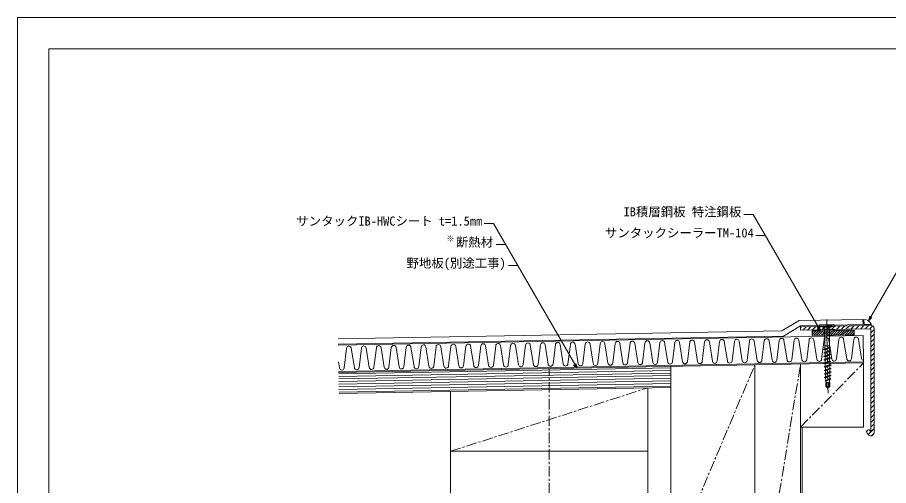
# Model space of a CAD drawing. Units: millimetres, scale not verified. Extents: x -630 to 630, y -446 to 446.
import ezdxf
from ezdxf.enums import TextEntityAlignment as Align

# ---------------------------------------------------------------- set-up
doc = ezdxf.new("R2010")
doc.units = ezdxf.units.MM
doc.header["$LTSCALE"] = 2
doc.linetypes.add('CHAIN1', pattern=[8, 5, -1, 1, -1])
for name, color, linetype, lineweight in [('0-0_輪郭線', 2, 'Continuous', 9), ('0-1_図面枠', 7, 'Continuous', 9), ('0-2_文字', 5, 'Continuous', 9), ('0-6_躯体', 7, 'Continuous', 9), ('0-7_IBｼｰﾄ', 7, 'Continuous', 9), ('0-8_IBリキッド', 7, 'Continuous', 9), ('0-9_ブチルﾃｰﾌﾟ', 4, 'Continuous', 9), ('0-A_部材(積層鋼板)', 4, 'Continuous', 9), ('0-B_野地板', 2, 'Continuous', 9), ('0-C_中心線', 7, 'CHAIN1', 9), ('0-D_寸法線', 7, 'Continuous', 9), ('0-E_断熱材', 4, 'Continuous', 9), ('0-F_部材(ﾋﾞｽ類)', 7, 'Continuous', 9)]:
    doc.layers.add(name, color=color, linetype=linetype, lineweight=lineweight)
doc.styles.add('ＭＳ ゴシック', font='')
doc.styles.get('ＭＳ ゴシック').set_extended_font_data('MS Gothic')

msp = doc.modelspace()

# ---------------------------------------------------------------- linework, layer by layer
at = {"layer": '0-0_輪郭線'}
msp.add_lwpolyline([(600, 415.5), (-600, 415.5), (-600, -415.5), (600, -415.5)], close=True, dxfattribs=at)
at = {"layer": '0-1_図面枠'}
msp.add_lwpolyline([(630, -445.5), (630, 445.5), (-630, 445.5), (-630, -445.5)], close=True, dxfattribs=at)
at = {"layer": '0-6_躯体'}
for p, q in [((-324.009, 107.673), (175.91, 116.661)), ((-7.59, 113.362), (-7.59, -279.51)), ((72.41, 114.8), (72.41, -149.418)), ((115.91, 115.582), (115.91, -149.418)), ((-323.65, 87.676), (-7.59, 93.359)), ((-29.59, 92.963), (-29.59, -279.51)), ((-217.59, 89.583), (-217.59, -279.51)), ((117.41, 55.582), (117.41, -150.918)), ((-217.59, 32.583), (-29.59, 32.583))]:
    msp.add_line(p, q, dxfattribs=at)
msp.add_lwpolyline([(115.91, 55.582), (175.91, 55.582), (175.91, 116.661)], dxfattribs=at)
at = {"layer": '0-7_IBｼｰﾄ'}
for p, q in [((114.524, 157.064), (175.354, 158.158)), ((175.443, 153.159), (175.354, 158.158)), ((114.524, 157.064), (98.243, 147.27)), ((115.953, 152.089), (99.672, 142.295)), ((115.953, 152.089), (175.443, 153.159)), ((-324.585, 139.668), (98.243, 147.27)), ((-324.495, 134.669), (99.672, 142.295))]:
    msp.add_line(p, q, dxfattribs=at)
at = {"layer": '0-8_IBリキッド'}
for q in [(176.353, 158.176), (183.442, 153.302)]:
    msp.add_line((176.443, 153.177), q, dxfattribs=at)
msp.add_arc((176.486, 150.777), 7.4, 19.95464, 91.03, dxfattribs=at)
at = {"layer": '0-9_ブチルﾃｰﾌﾟ'}
for p, q in [((126.904, 145.616), (128.435, 147.146)), ((126.944, 143.411), (130.721, 147.187)), ((128.593, 142.815), (133.007, 147.228)), ((130.88, 142.856), (135.293, 147.269)), ((133.166, 142.897), (137.579, 147.31)), ((135.452, 142.938), (139.865, 147.352)), ((137.738, 142.979), (141.061, 146.302)), ((140.024, 143.02), (141.101, 144.097)), ((141.061, 146.302), (142.152, 147.393)), ((141.101, 144.097), (144.438, 147.434)), ((142.31, 143.061), (146.724, 147.475)), ((144.597, 143.103), (149.01, 147.516)), ((146.883, 143.144), (151.296, 147.557)), ((149.169, 143.185), (153.582, 147.598)), ((151.455, 143.226), (155.869, 147.639)), ((153.741, 143.267), (158.155, 147.68)), ((156.027, 143.308), (160.441, 147.721)), ((158.314, 143.349), (162.727, 147.763)), ((160.6, 143.39), (165.013, 147.804)), ((162.886, 143.431), (166.878, 147.424)), ((165.172, 143.472), (166.918, 145.218))]:
    msp.add_line(p, q, dxfattribs=at)
at = {"layer": '0-9_ブチルﾃｰﾌﾟ', "color": 7}
msp.add_lwpolyline([(166.949, 143.504), (126.955, 142.785), (126.877, 147.118), (166.871, 147.837)], close=True, dxfattribs=at)
at = {"layer": '0-9_ブチルﾃｰﾌﾟ'}
for points in [[(126.877, 147.118), (126.955, 142.785), (141.12, 143.04), (141.042, 147.373)], [(141.938, 143.055), (166.949, 143.504), (166.871, 147.837), (141.042, 147.373), (141.12, 143.04)]]:
    msp.add_lwpolyline(points, close=True, dxfattribs=at)
at = {"layer": '0-A_部材(積層鋼板)'}
for p, q in [((115.984, 150.388), (116.698, 151.102)), ((118.045, 147.959), (121.271, 151.185)), ((122.618, 148.042), (125.843, 151.267)), ((127.19, 148.124), (130.415, 151.349)), ((136.335, 148.288), (139.56, 151.513)), ((145.479, 148.453), (148.705, 151.678)), ((150.052, 148.535), (153.277, 151.76)), ((154.624, 148.617), (157.849, 151.842)), ((159.196, 148.699), (162.422, 151.924)), ((163.769, 148.781), (166.994, 152.007)), ((168.341, 148.864), (171.566, 152.089)), ((172.913, 148.946), (176.139, 152.171)), ((177.486, 149.028), (180.711, 152.253)), ((182.058, 149.11), (184.854, 151.906)), ((182.85, 148.615), (182.85, 51.285)), ((182.85, 145.412), (186.017, 148.579)), ((182.85, 140.922), (186.017, 144.089)), ((182.85, 136.432), (186.017, 139.599)), ((182.85, 131.942), (186.017, 135.109)), ((182.85, 127.452), (186.017, 130.619)), ((182.85, 122.962), (186.017, 126.128)), ((182.85, 118.472), (186.017, 121.638)), ((182.85, 113.982), (186.017, 117.148)), ((182.85, 109.491), (186.017, 112.658)), ((182.85, 105.001), (186.017, 108.168)), ((182.85, 100.511), (186.017, 103.678)), ((182.85, 96.021), (186.017, 99.188)), ((182.85, 91.531), (186.017, 94.698)), ((182.85, 87.041), (186.017, 90.207)), ((182.85, 82.551), (186.017, 85.717)), ((182.85, 78.06), (186.017, 81.227)), ((182.85, 73.57), (186.017, 76.737)), ((182.85, 69.08), (186.017, 72.247)), ((182.85, 64.59), (186.017, 67.757)), ((182.85, 60.1), (186.017, 63.267)), ((182.85, 55.61), (186.017, 58.777)), ((178.69, 51.45), (180.045, 52.805)), ((180.353, 48.622), (186.017, 54.286)), ((183.601, 47.38), (185.926, 49.705))]:
    msp.add_line(p, q, dxfattribs=at)
at = {"layer": '0-A_部材(積層鋼板)', "color": 7}
for p, q in [((186.017, 149.803), (186.017, 50.411)), ((182.85, 51.285), (182.85, 148.615))]:
    msp.add_line(p, q, dxfattribs=at)
for points in [[(182.341, 149.115), (116.028, 147.923), (115.971, 151.089), (183.472, 152.303)], [(180.19, 48.852), (178.442, 51.879), (181.185, 53.463), (182.497, 51.19)]]:
    msp.add_lwpolyline(points, dxfattribs=at)
at = {"layer": '0-A_部材(積層鋼板)'}
for points in [[(115.971, 151.089), (116.028, 147.923), (134.361, 148.253), (132.551, 151.387)], [(134.361, 148.253), (134.666, 148.258), (133.821, 151.41), (132.551, 151.387)], [(134.666, 148.258), (141.024, 148.373), (140.967, 151.539), (133.821, 151.41)]]:
    msp.add_lwpolyline(points, close=True, dxfattribs=at)
for points in [[(131.762, 148.206), (133.427, 149.87), (134.063, 150.507), (134.988, 151.431)], [(140.907, 148.37), (141.022, 148.485), (144.132, 151.596)], [(183.472, 152.303), (140.967, 151.539), (141.024, 148.373), (182.341, 149.115)], [(186.017, 50.417), (186.017, 50.411), (186.017, 149.803)], [(182.497, 51.19), (181.185, 53.463), (178.442, 51.879), (180.19, 48.852)]]:
    msp.add_lwpolyline(points, dxfattribs=at)
for centre, radius, start, end in [((183.517, 149.803), 2.5, 0, 91.03), ((182.35, 148.615), 0.5, 0, 91.03), ((182.894, 50.414), 3.123, 210, 0.05582), ((182.661, 51.285), 0.19, 210, 0)]:
    msp.add_arc(centre, radius, start, end, dxfattribs=at)
at = {"layer": '0-A_部材(積層鋼板)', "color": 7}
for centre, radius, start, end in [((183.517, 149.803), 2.5, 0, 91.03), ((182.35, 148.615), 0.5, 0, 91.03), ((182.894, 50.414), 3.123, 210, 0.05582), ((182.661, 51.285), 0.19, 210, 0)]:
    msp.add_arc(centre, radius, start, end, dxfattribs=at)
at = {"layer": '0-B_野地板'}
for p, q in [((-323.987, 106.423), (-7.59, 112.112)), ((-323.942, 103.924), (-7.59, 109.611)), ((-323.897, 101.424), (-7.59, 107.111)), ((-323.852, 98.925), (-7.59, 104.611)), ((-323.807, 96.425), (-7.59, 102.11)), ((-323.762, 93.925), (-7.59, 99.61)), ((-323.717, 91.426), (-7.59, 97.109)), ((-323.672, 88.926), (-7.59, 94.609))]:
    msp.add_line(p, q, dxfattribs=at)
at = {"layer": '0-C_中心線'}
for p, q in [((140.85, 158.038), (142.108, 88.049)), ((115.91, 55.582), (175.91, 116.661)), ((-123.59, -279.51), (-123.59, 111.276)), ((-7.59, -74.51), (72.41, 114.8)), ((72.41, -149.418), (115.91, 115.582)), ((-217.59, 32.583), (-29.59, 92.963))]:
    msp.add_line(p, q, dxfattribs=at)
at = {"layer": '0-D_寸法線'}
for p, q in [((82.479, 238.116), (73.479, 238.116)), ((-164.865, 229.335), (-173.865, 229.335)), ((-153.317, 209.334), (-162.317, 209.334))]:
    msp.add_line(p, q, dxfattribs=at)
for points in [[(134.932, 147.263), (70.931, 258.118), (61.931, 258.118)], [(-96.981, 111.755), (-176.413, 249.337), (-185.413, 249.337)], [(180.679, 156.875), (227.583, 238.116), (236.583, 238.116)], [(183.861, 160.057), (180.679, 156.875), (181.843, 161.222)], [(131.75, 150.445), (134.932, 147.263), (133.768, 151.609)], [(-100.163, 114.937), (-96.981, 111.755), (-98.145, 116.102)]]:
    msp.add_lwpolyline(points, dxfattribs=at)
at = {"layer": '0-E_断熱材', "color": 7}
for p, q in [((-324.477, 133.669), (175.442, 142.657)), ((175.892, 117.661), (175.442, 142.657)), ((-324.027, 108.673), (175.892, 117.661))]:
    msp.add_line(p, q, dxfattribs=at)
at = {"layer": '0-E_断熱材'}
for p, q in [((-188.597, 132.846), (-190.865, 114.333)), ((-184.09, 132.927), (-181.158, 114.508)), ((-174.384, 133.101), (-176.652, 114.589)), ((-169.879, 133.222), (-166.946, 114.763)), ((-160.172, 133.357), (-162.44, 114.844)), ((-155.666, 133.438), (-152.734, 115.019)), ((-145.959, 133.612), (-148.227, 115.1)), ((-141.453, 133.693), (-138.521, 115.274)), ((-131.747, 133.868), (-134.015, 115.355)), ((-127.241, 133.949), (-124.309, 115.53)), ((-117.534, 134.123), (-119.802, 115.611)), ((-113.028, 134.204), (-110.096, 115.785)), ((-103.322, 134.379), (-105.59, 115.866)), ((-98.816, 134.46), (-95.884, 116.041)), ((-89.11, 134.634), (-91.378, 116.122)), ((-84.603, 134.715), (-81.671, 116.296)), ((-74.897, 134.89), (-77.165, 116.378)), ((-70.391, 134.971), (-67.459, 116.552)), ((-60.685, 135.145), (-62.953, 116.633)), ((-56.179, 135.227), (-53.246, 116.808)), ((-46.472, 135.401), (-48.74, 116.889)), ((-41.966, 135.482), (-39.034, 117.063)), ((-32.26, 135.657), (-34.528, 117.144)), ((-27.754, 135.738), (-24.822, 117.319)), ((-18.047, 135.912), (-20.315, 117.4)), ((-13.541, 135.993), (-10.609, 117.574)), ((-3.835, 136.168), (-6.103, 117.655)), ((0.671, 136.249), (3.603, 117.83)), ((10.378, 136.423), (8.109, 117.911)), ((14.884, 136.504), (17.816, 118.085)), ((24.59, 136.679), (22.322, 118.166)), ((29.096, 136.76), (32.028, 118.341)), ((38.802, 136.934), (36.534, 118.422)), ((43.309, 137.015), (46.241, 118.596)), ((53.015, 137.19), (50.747, 118.677)), ((57.521, 137.271), (60.453, 118.852)), ((67.227, 137.445), (64.959, 118.933)), ((71.733, 137.526), (74.665, 119.107)), ((81.44, 137.701), (79.172, 119.188)), ((85.946, 137.782), (88.878, 119.363)), ((95.652, 137.956), (93.384, 119.444)), ((100.158, 138.037), (103.09, 119.618)), ((109.865, 138.212), (107.597, 119.699)), ((114.371, 138.293), (117.303, 119.874)), ((124.077, 138.467), (121.809, 119.955)), ((128.583, 138.548), (131.515, 120.129)), ((138.289, 138.723), (136.021, 120.21)), ((142.796, 138.804), (145.728, 120.385)), ((152.502, 138.978), (150.234, 120.466)), ((157.008, 139.059), (159.94, 120.64)), ((166.714, 139.234), (164.446, 120.721)), ((171.22, 139.315), (174.153, 120.896)), ((-316.509, 130.546), (-318.777, 112.034)), ((-312.002, 130.627), (-309.07, 112.208)), ((-302.296, 130.802), (-304.564, 112.289)), ((-297.79, 130.883), (-294.858, 112.464)), ((-288.084, 131.057), (-290.352, 112.545)), ((-283.578, 131.138), (-280.645, 112.719)), ((-273.871, 131.313), (-276.139, 112.8)), ((-269.365, 131.394), (-266.433, 112.975)), ((-259.659, 131.568), (-261.927, 113.056)), ((-255.153, 131.649), (-252.221, 113.23)), ((-245.446, 131.824), (-247.714, 113.311)), ((-240.94, 131.905), (-238.008, 113.486)), ((-231.234, 132.079), (-233.502, 113.567)), ((-226.728, 132.16), (-223.796, 113.741)), ((-217.021, 132.335), (-219.29, 113.822)), ((-212.515, 132.416), (-209.583, 113.997)), ((-202.809, 132.59), (-205.077, 114.078)), ((-198.303, 132.671), (-195.371, 114.252)), ((-324.189, 117.643), (-323.283, 111.953))]:
    msp.add_line(p, q, dxfattribs=at)
for centre, start, end in [((154.759, 138.808), 6.38135, 175.67865), ((168.971, 139.063), 6.38135, 175.67865), ((-300.039, 130.631), 6.38135, 175.67865), ((-285.827, 130.887), 6.38135, 175.67865), ((-271.614, 131.142), 6.38135, 175.67865), ((-257.402, 131.398), 6.38135, 175.67865), ((-243.189, 131.653), 6.38135, 175.67865), ((-228.977, 131.909), 6.38135, 175.67865), ((-214.765, 132.164), 6.38135, 175.67865), ((-200.552, 132.42), 6.38135, 175.67865), ((-186.34, 132.675), 6.38135, 175.67865), ((-172.127, 132.931), 6.38135, 175.67865), ((-157.915, 133.186), 6.38135, 175.67865), ((-143.702, 133.442), 6.38135, 175.67865), ((-129.49, 133.697), 6.38135, 175.67865), ((-115.278, 133.953), 6.38135, 175.67865), ((-101.065, 134.208), 6.38135, 175.67865), ((-86.853, 134.464), 6.38135, 175.67865), ((-72.64, 134.719), 6.38135, 175.67865), ((-58.428, 134.975), 6.38135, 175.67865), ((-44.215, 135.23), 6.38135, 175.67865), ((-30.003, 135.486), 6.38135, 175.67865), ((-15.79, 135.742), 6.38135, 175.67865), ((-1.578, 135.997), 6.38135, 175.67865), ((12.634, 136.253), 6.38135, 175.67865), ((26.847, 136.508), 6.38135, 175.67865), ((41.059, 136.764), 6.38135, 175.67865), ((55.272, 137.019), 6.38135, 175.67865), ((69.484, 137.275), 6.38135, 175.67865), ((83.697, 137.53), 6.38135, 175.67865), ((97.909, 137.786), 6.38135, 175.67865), ((112.121, 138.041), 6.38135, 175.67865), ((126.334, 138.297), 6.38135, 175.67865), ((140.546, 138.552), 6.38135, 175.67865), ((-314.252, 130.376), 6.38135, 175.67865), ((-79.422, 116.548), 186.38135, 355.67865), ((-65.21, 116.804), 186.38135, 355.67865), ((-50.997, 117.059), 186.38135, 355.67865), ((-36.785, 117.315), 186.38135, 355.67865), ((-22.572, 117.57), 186.38135, 355.67865), ((-8.36, 117.826), 186.38135, 355.67865), ((5.853, 118.081), 186.38135, 355.67865), ((20.065, 118.337), 186.38135, 355.67865), ((34.277, 118.592), 186.38135, 355.67865), ((48.49, 118.848), 186.38135, 355.67865), ((62.702, 119.103), 186.38135, 355.67865), ((76.915, 119.359), 186.38135, 355.67865), ((91.127, 119.614), 186.38135, 355.67865), ((105.34, 119.87), 186.38135, 355.67865), ((119.552, 120.125), 186.38135, 355.67865), ((133.765, 120.381), 186.38135, 355.67865), ((147.977, 120.636), 186.38135, 355.67865), ((162.189, 120.892), 186.38135, 355.67865), ((176.402, 121.147), 186.38135, 256.37695), ((-321.033, 112.204), 186.38135, 355.67865), ((-306.821, 112.46), 186.38135, 355.67865), ((-292.609, 112.715), 186.38135, 355.67865), ((-278.396, 112.971), 186.38135, 355.67865), ((-264.184, 113.226), 186.38135, 355.67865), ((-249.971, 113.482), 186.38135, 355.67865), ((-235.759, 113.737), 186.38135, 355.67865), ((-221.546, 113.993), 186.38135, 355.67865), ((-207.334, 114.248), 186.38135, 355.67865), ((-193.122, 114.504), 186.38135, 355.67865), ((-178.909, 114.759), 186.38135, 355.67865), ((-164.697, 115.015), 186.38135, 355.67865), ((-150.484, 115.27), 186.38135, 355.67865), ((-136.272, 115.526), 186.38135, 355.67865), ((-122.059, 115.781), 186.38135, 355.67865), ((-107.847, 116.037), 186.38135, 355.67865), ((-93.634, 116.293), 186.38135, 355.67865)]:
    msp.add_arc(centre, 2.263, start, end, dxfattribs=at)
at = {"layer": '0-F_部材(ﾋﾞｽ類)'}
for p, q in [((133.968, 151.413), (133.95, 152.413)), ((147.966, 151.664), (133.968, 151.413)), ((137.632, 150.679), (133.968, 151.413)), ((147.439, 153.155), (134.441, 152.922)), ((144.331, 150.799), (137.632, 150.679)), ((137.632, 150.679), (138.656, 148.797)), ((144.331, 150.799), (143.375, 148.882)), ((144.331, 150.799), (147.966, 151.664)), ((147.966, 151.664), (147.948, 152.664)), ((143.375, 148.882), (138.656, 148.797)), ((138.656, 148.797), (138.94, 132.999)), ((143.375, 148.882), (143.659, 133.084)), ((139.913, 133.017), (138.837, 132.627)), ((138.837, 132.627), (138.94, 132.999)), ((143.659, 133.084), (138.94, 132.999)), ((140.334, 133.024), (139.108, 132.534)), ((143.516, 133.081), (143.496, 131.889)), ((144.103, 131.68), (138.009, 129.692)), ((138.009, 129.692), (139.234, 130.163)), ((138.011, 129.592), (138.009, 129.692)), ((144.249, 131.217), (138.011, 129.592)), ((138.011, 129.592), (139.269, 129.16)), ((138.069, 126.353), (139.311, 126.83)), ((138.071, 126.253), (138.069, 126.353)), ((144.74, 128.043), (138.071, 126.253)), ((138.071, 126.253), (139.329, 125.82)), ((144.8, 124.703), (138.131, 122.913)), ((138.837, 132.627), (139.108, 132.534)), ((139.108, 132.534), (139.234, 130.163)), ((143.496, 131.889), (139.234, 130.163)), ((143.479, 130.921), (139.269, 129.16)), ((139.269, 129.16), (139.311, 126.83)), ((143.48, 128.575), (139.311, 126.83)), ((143.498, 127.565), (139.329, 125.82)), ((139.329, 125.82), (139.371, 123.49)), ((143.54, 125.236), (139.371, 123.49)), ((143.459, 129.74), (143.479, 130.921)), ((143.459, 129.74), (143.48, 128.575)), ((144.249, 131.217), (143.479, 130.921)), ((144.738, 128.143), (143.48, 128.575)), ((144.103, 131.68), (143.496, 131.889)), ((144.74, 128.043), (143.498, 127.565)), ((143.498, 127.565), (143.54, 125.236)), ((144.798, 124.803), (143.54, 125.236)), ((144.8, 124.703), (143.558, 124.226)), ((144.249, 131.217), (144.103, 131.68)), ((138.129, 123.013), (139.371, 123.49)), ((138.131, 122.913), (138.129, 123.013)), ((138.131, 122.913), (139.389, 122.481)), ((138.189, 119.674), (139.431, 120.151)), ((138.191, 119.574), (138.189, 119.674)), ((144.86, 121.364), (138.191, 119.574)), ((138.191, 119.574), (139.449, 119.141)), ((138.249, 116.334), (139.491, 116.811)), ((138.251, 116.234), (138.249, 116.334)), ((144.92, 118.024), (138.251, 116.234)), ((138.251, 116.234), (139.509, 115.802)), ((143.558, 124.226), (139.389, 122.481)), ((139.389, 122.481), (139.431, 120.151)), ((143.6, 121.896), (139.431, 120.151)), ((143.618, 120.886), (139.449, 119.141)), ((139.449, 119.141), (139.491, 116.811)), ((143.66, 118.557), (139.491, 116.811)), ((143.678, 117.547), (139.509, 115.802)), ((143.558, 124.226), (143.6, 121.896)), ((144.858, 121.464), (143.6, 121.896)), ((144.86, 121.364), (143.618, 120.886)), ((143.618, 120.886), (143.66, 118.557)), ((144.918, 118.124), (143.66, 118.557)), ((144.92, 118.024), (143.678, 117.547)), ((143.678, 117.547), (143.72, 115.217)), ((138.309, 112.995), (139.551, 113.472)), ((138.311, 112.895), (138.309, 112.995)), ((144.98, 114.685), (138.311, 112.895)), ((138.311, 112.895), (139.569, 112.462)), ((138.369, 109.655), (139.611, 110.133)), ((138.371, 109.555), (138.369, 109.655)), ((145.04, 111.345), (138.371, 109.555)), ((138.371, 109.555), (139.629, 109.123)), ((145.1, 108.006), (138.431, 106.216)), ((139.509, 115.802), (139.551, 113.472)), ((143.72, 115.217), (139.551, 113.472)), ((143.738, 114.207), (139.569, 112.462)), ((139.569, 112.462), (139.611, 110.133)), ((143.78, 111.878), (139.611, 110.133)), ((143.798, 110.868), (139.629, 109.123)), ((139.629, 109.123), (139.671, 106.793)), ((143.84, 108.538), (139.671, 106.793)), ((144.978, 114.785), (143.72, 115.217)), ((144.98, 114.685), (143.738, 114.207)), ((143.738, 114.207), (143.78, 111.878)), ((145.038, 111.445), (143.78, 111.878)), ((145.04, 111.345), (143.798, 110.868)), ((143.798, 110.868), (143.84, 108.538)), ((145.098, 108.106), (143.84, 108.538)), ((145.1, 108.006), (143.859, 107.529)), ((138.429, 106.316), (139.671, 106.793)), ((138.431, 106.216), (138.429, 106.316)), ((138.431, 106.216), (139.689, 105.783)), ((138.489, 102.976), (139.731, 103.454)), ((138.491, 102.876), (138.489, 102.976)), ((145.16, 104.666), (138.491, 102.876)), ((138.491, 102.876), (139.749, 102.444)), ((139.149, 99.648), (140.062, 99.999)), ((139.151, 99.548), (139.149, 99.648)), ((144.915, 101.322), (139.151, 99.548)), ((143.859, 107.529), (139.689, 105.783)), ((139.689, 105.783), (139.731, 103.454)), ((143.9, 105.199), (139.731, 103.454)), ((143.919, 104.189), (139.749, 102.444)), ((139.757, 102.009), (139.749, 102.444)), ((139.757, 102.009), (140.062, 99.999)), ((143.919, 101.763), (140.062, 99.999)), ((143.82, 100.901), (140.184, 99.192)), ((143.82, 100.901), (143.61, 99.078)), ((144.915, 101.322), (143.82, 100.901)), ((143.859, 107.529), (143.9, 105.199)), ((145.158, 104.766), (143.9, 105.199)), ((145.16, 104.666), (143.919, 104.189)), ((143.919, 104.189), (143.956, 102.084)), ((143.956, 102.084), (143.919, 101.763)), ((144.913, 101.422), (143.919, 101.763)), ((139.151, 99.548), (140.184, 99.192)), ((139.939, 98.012), (143.918, 98.083)), ((140.007, 94.233), (139.939, 98.012)), ((140.148, 94.368), (140.007, 94.233)), ((140.007, 94.233), (141.656, 93.122)), ((140.184, 99.192), (140.211, 99.017)), ((140.211, 99.017), (140.229, 98.017)), ((140.586, 95.423), (140.539, 98.022)), ((141.114, 94.452), (141.228, 94.375)), ((142.019, 93.048), (141.656, 93.122)), ((141.841, 93.572), (142.019, 93.048)), ((141.928, 94.543), (142.174, 94.986)), ((142.098, 93.549), (143.262, 95.652)), ((143.482, 94.556), (142.098, 93.549)), ((142.098, 93.549), (142.378, 93.135)), ((142.174, 94.986), (142.119, 98.051)), ((143.986, 94.304), (142.378, 93.135)), ((143.262, 95.652), (143.218, 98.07)), ((143.482, 94.556), (143.418, 98.074)), ((143.482, 94.556), (143.986, 94.304)), ((143.61, 99.078), (143.628, 98.078)), ((143.918, 98.083), (143.986, 94.304))]:
    msp.add_line(p, q, dxfattribs=at)
for points in [[(144.74, 128.043), (144.738, 128.143), (138.069, 126.353)], [(144.8, 124.703), (144.798, 124.803), (138.129, 123.013)], [(144.86, 121.364), (144.858, 121.464), (138.189, 119.674)], [(144.92, 118.024), (144.918, 118.124), (138.249, 116.334)], [(144.98, 114.685), (144.978, 114.785), (138.309, 112.995)], [(145.04, 111.345), (145.038, 111.445), (138.369, 109.655)], [(145.1, 108.006), (145.098, 108.106), (138.429, 106.316)], [(145.16, 104.666), (145.158, 104.766), (138.489, 102.976)], [(144.915, 101.322), (144.913, 101.422), (139.149, 99.648)], [(142.098, 93.549), (142.019, 93.048), (142.378, 93.135)]]:
    msp.add_lwpolyline(points, dxfattribs=at)
for centre, radius, start, end in [((134.45, 152.422), 0.5, 91.03, 181.03), ((147.448, 152.655), 0.5, 1.03, 91.03), ((140.682, 93.812), 0.772, 56.03, 133.87567), ((139.158, 95.397), 1.428, 313.87567, 1.03), ((141.782, 95.445), 1.197, 181.03, 236.03), ((141.501, 94.779), 0.488, 236.03, 331.03), ((140.347, 93.066), 1.577, 18.70229, 56.03), ((142.983, 93.959), 1.206, 151.03, 198.70229)]:
    msp.add_arc(centre, radius, start, end, dxfattribs=at)

# ---------------------------------------------------------------- texts
at = {"layer": '0-2_文字', "color": 7, "style": 'ＭＳ ゴシック'}
for s, height, p in [('IB積層鋼板 特注鋼板', 8.666, (-52.666, 253.574)), ('サンタックIB-HWCシート t=1.5㎜', 8.666, (-364.384, 244.793)), ('サンタックシーラーTM-104', 8.666, (-70.379, 233.572)), ('※', 5.777, (-221.473, 230.346)), ('断熱材', 8.666, (-212.384, 224.791)), ('野地板(別途工事)', 8.666, (-259.358, 204.79))]:
    msp.add_text(s, height=height, dxfattribs=at).set_placement(p, align=Align.BOTTOM_LEFT)

doc.saveas('drawing.dxf')
